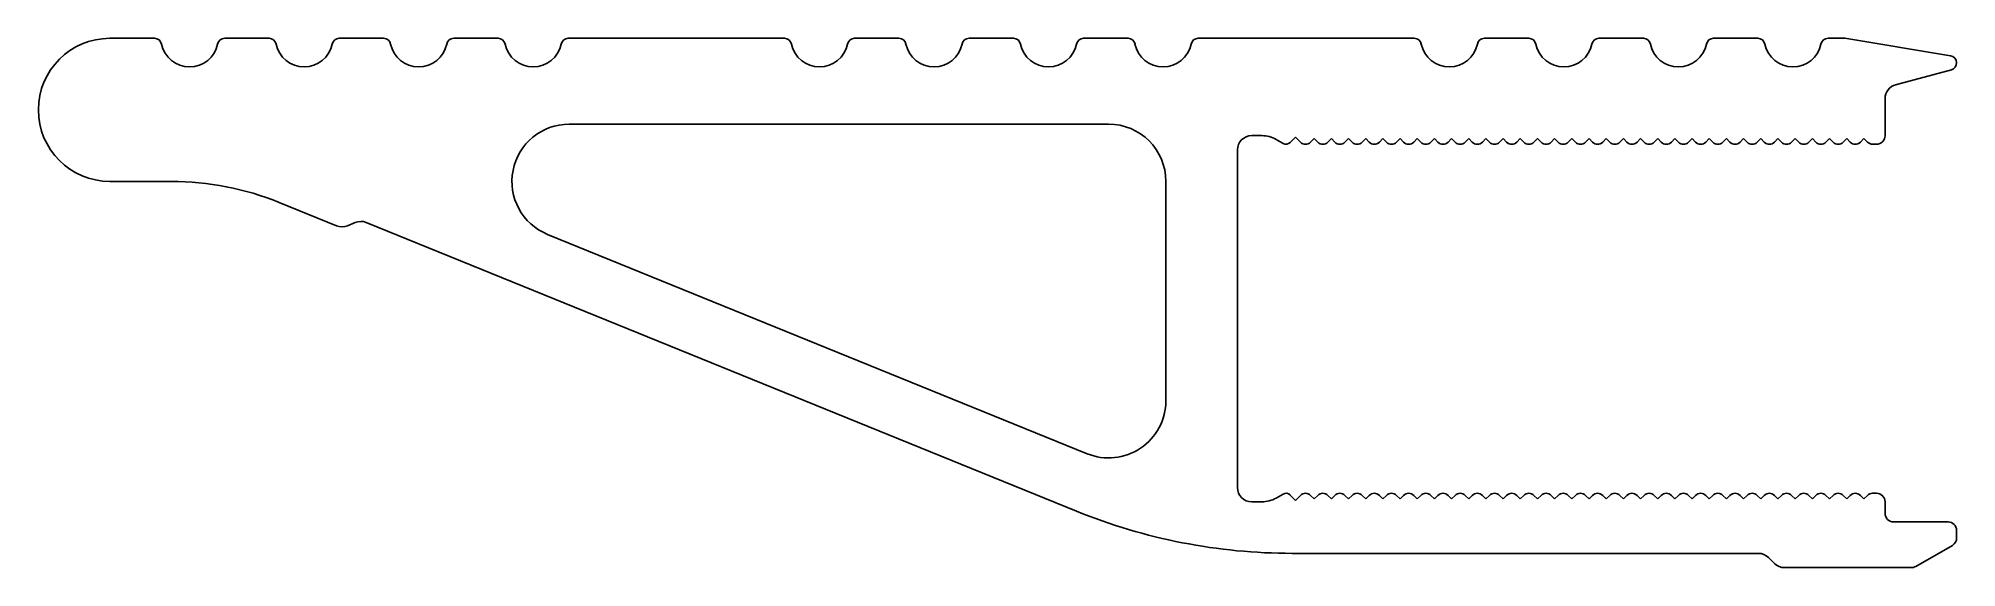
# Model space of a CAD drawing. Extents: x 1735.8 to 1802.8, y 1858.2 to 1876.7.
import ezdxf

# ---------------------------------------------------------------- set-up
doc = ezdxf.new("R2010")
doc.units = 0
doc.layers.get('0').update_dxf_attribs({"linetype": 'CONTINUOUS'})

msp = doc.modelspace()

# ---------------------------------------------------------------- linework, layer by layer
for p, q in [((1739.84, 1876.733), (1738.282, 1876.733)), ((1743.84, 1876.733), (1742.289, 1876.733)), ((1747.84, 1876.733), (1746.289, 1876.733)), ((1751.84, 1876.733), (1750.289, 1876.733)), ((1761.84, 1876.733), (1754.289, 1876.733)), ((1765.84, 1876.733), (1764.289, 1876.733)), ((1769.84, 1876.733), (1768.289, 1876.733)), ((1773.84, 1876.733), (1772.289, 1876.733)), ((1783.84, 1876.733), (1776.289, 1876.733)), ((1787.84, 1876.733), (1786.289, 1876.733)), ((1791.84, 1876.733), (1790.289, 1876.733)), ((1795.84, 1876.733), (1794.289, 1876.733)), ((1798.882, 1876.733), (1798.289, 1876.733)), ((1798.882, 1876.733), (1802.573, 1876.122)), ((1802.597, 1875.633), (1800.652, 1875.113)), ((1800.282, 1873.333), (1800.282, 1874.63)), ((1754.323, 1873.733), (1773.162, 1873.733)), ((1778.162, 1873.333), (1778.514, 1873.333)), ((1777.662, 1861.033), (1777.662, 1872.833)), ((1779.254, 1873.06), (1779.014, 1873.199)), ((1779.502, 1873.093), (1779.69, 1873.281)), ((1779.69, 1873.281), (1779.865, 1873.106)), ((1780.219, 1873.106), (1780.342, 1873.229)), ((1780.342, 1873.229), (1780.465, 1873.106)), ((1780.819, 1873.106), (1780.942, 1873.229)), ((1780.942, 1873.229), (1781.065, 1873.106)), ((1781.419, 1873.106), (1781.542, 1873.229)), ((1781.542, 1873.229), (1781.665, 1873.106)), ((1782.019, 1873.106), (1782.142, 1873.229)), ((1782.142, 1873.229), (1782.265, 1873.106)), ((1782.619, 1873.106), (1782.742, 1873.229)), ((1782.742, 1873.229), (1782.865, 1873.106)), ((1783.219, 1873.106), (1783.342, 1873.229)), ((1783.342, 1873.229), (1783.465, 1873.106)), ((1783.819, 1873.106), (1783.942, 1873.229)), ((1783.942, 1873.229), (1784.065, 1873.106)), ((1784.419, 1873.106), (1784.542, 1873.229)), ((1784.542, 1873.229), (1784.665, 1873.106)), ((1785.019, 1873.106), (1785.142, 1873.229)), ((1785.142, 1873.229), (1785.265, 1873.106)), ((1785.619, 1873.106), (1785.742, 1873.229)), ((1785.742, 1873.229), (1785.865, 1873.106)), ((1786.219, 1873.106), (1786.342, 1873.229)), ((1786.342, 1873.229), (1786.465, 1873.106)), ((1786.819, 1873.106), (1786.942, 1873.229)), ((1786.942, 1873.229), (1787.065, 1873.106)), ((1787.419, 1873.106), (1787.542, 1873.229)), ((1787.542, 1873.229), (1787.665, 1873.106)), ((1788.019, 1873.106), (1788.142, 1873.229)), ((1788.142, 1873.229), (1788.265, 1873.106)), ((1788.619, 1873.106), (1788.742, 1873.229)), ((1788.742, 1873.229), (1788.865, 1873.106)), ((1789.219, 1873.106), (1789.342, 1873.229)), ((1789.342, 1873.229), (1789.465, 1873.106)), ((1789.819, 1873.106), (1789.942, 1873.229)), ((1789.942, 1873.229), (1790.065, 1873.106)), ((1790.419, 1873.106), (1790.542, 1873.229)), ((1790.542, 1873.229), (1790.665, 1873.106)), ((1791.019, 1873.106), (1791.142, 1873.229)), ((1791.142, 1873.229), (1791.265, 1873.106)), ((1791.619, 1873.106), (1791.742, 1873.229)), ((1791.742, 1873.229), (1791.865, 1873.106)), ((1792.219, 1873.106), (1792.342, 1873.229)), ((1792.342, 1873.229), (1792.465, 1873.106)), ((1792.819, 1873.106), (1792.942, 1873.229)), ((1792.942, 1873.229), (1793.065, 1873.106)), ((1793.419, 1873.106), (1793.542, 1873.229)), ((1793.542, 1873.229), (1793.665, 1873.106)), ((1794.019, 1873.106), (1794.142, 1873.229)), ((1794.142, 1873.229), (1794.265, 1873.106)), ((1794.619, 1873.106), (1794.742, 1873.229)), ((1794.742, 1873.229), (1794.865, 1873.106)), ((1795.219, 1873.106), (1795.342, 1873.229)), ((1795.342, 1873.229), (1795.465, 1873.106)), ((1795.819, 1873.106), (1795.942, 1873.229)), ((1795.942, 1873.229), (1796.065, 1873.106)), ((1796.419, 1873.106), (1796.542, 1873.229)), ((1796.542, 1873.229), (1796.665, 1873.106)), ((1797.019, 1873.106), (1797.142, 1873.229)), ((1797.142, 1873.229), (1797.265, 1873.106)), ((1797.619, 1873.106), (1797.742, 1873.229)), ((1797.742, 1873.229), (1797.865, 1873.106)), ((1798.219, 1873.106), (1798.342, 1873.229)), ((1798.342, 1873.229), (1798.465, 1873.106)), ((1798.819, 1873.106), (1798.942, 1873.229)), ((1798.942, 1873.229), (1799.065, 1873.106)), ((1799.419, 1873.106), (1799.542, 1873.229)), ((1799.542, 1873.229), (1799.665, 1873.106)), ((1799.982, 1873.033), (1799.842, 1873.033)), ((1738.282, 1871.733), (1740.425, 1871.733)), ((1775.162, 1871.733), (1775.162, 1864.068)), ((1746.199, 1870.18), (1744.194, 1870.995)), ((1746.581, 1870.182), (1746.851, 1870.296)), ((1747.234, 1870.298), (1772.038, 1860.207)), ((1772.408, 1862.216), (1753.569, 1869.88)), ((1779.254, 1860.805), (1779.014, 1860.667)), ((1779.502, 1860.772), (1779.69, 1860.584)), ((1779.69, 1860.584), (1779.865, 1860.759)), ((1780.219, 1860.759), (1780.342, 1860.636)), ((1780.342, 1860.636), (1780.465, 1860.759)), ((1780.819, 1860.759), (1780.942, 1860.636)), ((1780.942, 1860.636), (1781.065, 1860.759)), ((1781.419, 1860.759), (1781.542, 1860.636)), ((1781.542, 1860.636), (1781.665, 1860.759)), ((1782.019, 1860.759), (1782.142, 1860.636)), ((1782.142, 1860.636), (1782.265, 1860.759)), ((1782.619, 1860.759), (1782.742, 1860.636)), ((1782.742, 1860.636), (1782.865, 1860.759)), ((1783.219, 1860.759), (1783.342, 1860.636)), ((1783.342, 1860.636), (1783.465, 1860.759)), ((1783.819, 1860.759), (1783.942, 1860.636)), ((1783.942, 1860.636), (1784.065, 1860.759)), ((1784.419, 1860.759), (1784.542, 1860.636)), ((1784.542, 1860.636), (1784.665, 1860.759)), ((1785.019, 1860.759), (1785.142, 1860.636)), ((1785.142, 1860.636), (1785.265, 1860.759)), ((1785.619, 1860.759), (1785.742, 1860.636)), ((1785.742, 1860.636), (1785.865, 1860.759)), ((1786.219, 1860.759), (1786.342, 1860.636)), ((1786.342, 1860.636), (1786.465, 1860.759)), ((1786.819, 1860.759), (1786.942, 1860.636)), ((1786.942, 1860.636), (1787.065, 1860.759)), ((1787.419, 1860.759), (1787.542, 1860.636)), ((1787.542, 1860.636), (1787.665, 1860.759)), ((1788.019, 1860.759), (1788.142, 1860.636)), ((1788.142, 1860.636), (1788.265, 1860.759)), ((1788.619, 1860.759), (1788.742, 1860.636)), ((1788.742, 1860.636), (1788.865, 1860.759)), ((1789.219, 1860.759), (1789.342, 1860.636)), ((1789.342, 1860.636), (1789.465, 1860.759)), ((1789.819, 1860.759), (1789.942, 1860.636)), ((1789.942, 1860.636), (1790.065, 1860.759)), ((1790.419, 1860.759), (1790.542, 1860.636)), ((1790.542, 1860.636), (1790.665, 1860.759)), ((1791.019, 1860.759), (1791.142, 1860.636)), ((1791.142, 1860.636), (1791.265, 1860.759)), ((1791.619, 1860.759), (1791.742, 1860.636)), ((1791.742, 1860.636), (1791.865, 1860.759)), ((1792.219, 1860.759), (1792.342, 1860.636)), ((1792.342, 1860.636), (1792.465, 1860.759)), ((1792.819, 1860.759), (1792.942, 1860.636)), ((1792.942, 1860.636), (1793.065, 1860.759)), ((1793.419, 1860.759), (1793.542, 1860.636)), ((1793.542, 1860.636), (1793.665, 1860.759)), ((1794.019, 1860.759), (1794.142, 1860.636)), ((1794.142, 1860.636), (1794.265, 1860.759)), ((1794.619, 1860.759), (1794.742, 1860.636)), ((1794.742, 1860.636), (1794.865, 1860.759)), ((1795.219, 1860.759), (1795.342, 1860.636)), ((1795.342, 1860.636), (1795.465, 1860.759)), ((1795.819, 1860.759), (1795.942, 1860.636)), ((1795.942, 1860.636), (1796.065, 1860.759)), ((1796.419, 1860.759), (1796.542, 1860.636)), ((1796.542, 1860.636), (1796.665, 1860.759)), ((1797.019, 1860.759), (1797.142, 1860.636)), ((1797.142, 1860.636), (1797.265, 1860.759)), ((1797.619, 1860.759), (1797.742, 1860.636)), ((1797.742, 1860.636), (1797.865, 1860.759)), ((1798.219, 1860.759), (1798.342, 1860.636)), ((1798.342, 1860.636), (1798.465, 1860.759)), ((1798.819, 1860.759), (1798.942, 1860.636)), ((1798.942, 1860.636), (1799.065, 1860.759)), ((1799.419, 1860.759), (1799.542, 1860.636)), ((1799.542, 1860.636), (1799.665, 1860.759)), ((1799.842, 1860.833), (1799.982, 1860.833)), ((1778.162, 1860.533), (1778.514, 1860.533)), ((1800.282, 1860.133), (1800.282, 1860.533)), ((1802.482, 1859.833), (1800.582, 1859.833)), ((1802.782, 1859.272), (1802.782, 1859.533)), ((1795.857, 1858.733), (1779.575, 1858.733)), ((1796.211, 1858.586), (1796.418, 1858.379)), ((1802.632, 1859.012), (1801.351, 1858.273)), ((1801.201, 1858.233), (1796.772, 1858.233))]:
    msp.add_line(p, q)
for centre, radius, start, end in [((1738.282, 1874.233), 2.5, 90.00001, 270), ((1739.84, 1876.483), 0.25, 11.53775, 90), ((1742.289, 1876.483), 0.25, 90, 168.46225), ((1743.84, 1876.483), 0.25, 11.53504, 90), ((1746.289, 1876.483), 0.25, 90, 168.46496), ((1747.84, 1876.483), 0.25, 11.53958, 90), ((1750.289, 1876.483), 0.25, 90, 168.46042), ((1751.84, 1876.483), 0.25, 11.53696, 90), ((1754.289, 1876.483), 0.25, 90, 168.46304), ((1761.84, 1876.483), 0.25, 11.53696, 90), ((1764.289, 1876.483), 0.25, 90, 168.46304), ((1765.84, 1876.483), 0.25, 11.53696, 90), ((1768.289, 1876.483), 0.25, 90, 168.46304), ((1769.84, 1876.483), 0.25, 11.53696, 90), ((1772.289, 1876.483), 0.25, 90, 168.46304), ((1773.84, 1876.483), 0.25, 11.53696, 90), ((1776.289, 1876.483), 0.25, 90, 168.46304), ((1783.84, 1876.483), 0.25, 11.53696, 90), ((1786.289, 1876.483), 0.25, 90, 168.46304), ((1787.84, 1876.483), 0.25, 11.53696, 90), ((1790.289, 1876.483), 0.25, 90, 168.46304), ((1791.84, 1876.483), 0.25, 11.53696, 90), ((1794.289, 1876.483), 0.25, 90, 168.46304), ((1795.84, 1876.483), 0.25, 11.53696, 90), ((1798.289, 1876.483), 0.25, 90, 168.46304), ((1741.064, 1876.733), 1, 191.53775, 348.46225), ((1745.064, 1876.733), 1, 191.53504, 348.46496), ((1749.064, 1876.733), 1, 191.53958, 348.46042), ((1753.064, 1876.733), 1, 191.53696, 348.46304), ((1763.064, 1876.733), 1, 191.53696, 348.46304), ((1767.064, 1876.733), 1, 191.53696, 348.46304), ((1771.064, 1876.733), 1, 191.53696, 348.46304), ((1775.064, 1876.733), 1, 191.53696, 348.46304), ((1785.064, 1876.733), 1, 191.53696, 348.46304), ((1789.064, 1876.733), 1, 191.53696, 348.46304), ((1793.064, 1876.733), 1, 191.53696, 348.46304), ((1797.064, 1876.733), 1, 191.53696, 348.46304), ((1802.532, 1875.875), 0.25, 285, 80.59823), ((1800.782, 1874.63), 0.5, 105.00005, 180), ((1754.323, 1871.733), 2, 90, 247.86156), ((1773.162, 1871.733), 2, 0, 90), ((1778.162, 1872.833), 0.5, 90, 180), ((1778.514, 1872.333), 1, 60, 90), ((1799.982, 1873.333), 0.3, 270, 360), ((1779.357, 1873.239), 0.206, 240.00002, 315), ((1780.042, 1873.283), 0.25, 225, 315), ((1780.642, 1873.283), 0.25, 225, 315), ((1781.242, 1873.283), 0.25, 225, 315), ((1781.842, 1873.283), 0.25, 225, 315), ((1782.442, 1873.283), 0.25, 225, 315), ((1783.042, 1873.283), 0.25, 225, 315), ((1783.642, 1873.283), 0.25, 225, 315), ((1784.242, 1873.283), 0.25, 225, 315), ((1784.842, 1873.283), 0.25, 225, 315), ((1785.442, 1873.283), 0.25, 225, 315), ((1786.042, 1873.283), 0.25, 225, 315), ((1786.642, 1873.283), 0.25, 225, 315), ((1787.242, 1873.283), 0.25, 225, 315), ((1787.842, 1873.283), 0.25, 225, 315), ((1788.442, 1873.283), 0.25, 225, 315), ((1789.042, 1873.283), 0.25, 225, 315), ((1789.642, 1873.283), 0.25, 225, 315), ((1790.242, 1873.283), 0.25, 225, 315), ((1790.842, 1873.283), 0.25, 225, 315), ((1791.442, 1873.283), 0.25, 225, 315), ((1792.042, 1873.283), 0.25, 225, 315), ((1792.642, 1873.283), 0.25, 225, 315), ((1793.242, 1873.283), 0.25, 225, 315), ((1793.842, 1873.283), 0.25, 225, 315), ((1794.442, 1873.283), 0.25, 225, 315), ((1795.042, 1873.283), 0.25, 225, 315), ((1795.642, 1873.283), 0.25, 225, 315), ((1796.242, 1873.283), 0.25, 225, 315), ((1796.842, 1873.283), 0.25, 225, 315), ((1797.442, 1873.283), 0.25, 225, 315), ((1798.042, 1873.283), 0.25, 225, 315), ((1798.642, 1873.283), 0.25, 225, 315), ((1799.242, 1873.283), 0.25, 225, 315), ((1799.842, 1873.283), 0.25, 225, 270), ((1740.425, 1861.733), 10, 67.86156, 90), ((1746.387, 1870.643), 0.5, 247.86156, 292.86153), ((1747.045, 1869.835), 0.5, 67.86156, 112.86156), ((1773.162, 1864.068), 2, 247.86156, 0), ((1778.162, 1861.033), 0.5, 180, 270), ((1778.514, 1861.533), 1, 270, 300), ((1779.357, 1860.627), 0.206, 45, 119.99998), ((1780.042, 1860.583), 0.25, 45, 135), ((1780.642, 1860.583), 0.25, 45, 135), ((1781.242, 1860.583), 0.25, 45, 135), ((1781.842, 1860.583), 0.25, 45, 135), ((1782.442, 1860.583), 0.25, 45, 135), ((1783.042, 1860.583), 0.25, 45, 135), ((1783.642, 1860.583), 0.25, 45, 135), ((1784.242, 1860.583), 0.25, 45, 135), ((1784.842, 1860.583), 0.25, 45, 135), ((1785.442, 1860.583), 0.25, 45, 135), ((1786.042, 1860.583), 0.25, 45, 135), ((1786.642, 1860.583), 0.25, 45, 135), ((1787.242, 1860.583), 0.25, 45, 135), ((1787.842, 1860.583), 0.25, 45, 135), ((1788.442, 1860.583), 0.25, 45, 135), ((1789.042, 1860.583), 0.25, 45, 135), ((1789.642, 1860.583), 0.25, 45, 135), ((1790.242, 1860.583), 0.25, 45, 135), ((1790.842, 1860.583), 0.25, 45, 135), ((1791.442, 1860.583), 0.25, 45, 135), ((1792.042, 1860.583), 0.25, 45, 135), ((1792.642, 1860.583), 0.25, 45, 135), ((1793.242, 1860.583), 0.25, 45, 135), ((1793.842, 1860.583), 0.25, 45, 135), ((1794.442, 1860.583), 0.25, 45, 135), ((1795.042, 1860.583), 0.25, 45, 135), ((1795.642, 1860.583), 0.25, 45, 135), ((1796.242, 1860.583), 0.25, 45, 135), ((1796.842, 1860.583), 0.25, 45, 135), ((1797.442, 1860.583), 0.25, 45, 135), ((1798.042, 1860.583), 0.25, 45, 135), ((1798.642, 1860.583), 0.25, 45, 135), ((1799.242, 1860.583), 0.25, 45, 135), ((1799.842, 1860.583), 0.25, 90, 135), ((1799.982, 1860.533), 0.3, 0, 90), ((1779.575, 1878.733), 20, 247.86156, 270), ((1800.582, 1860.133), 0.3, 180, 270), ((1802.482, 1859.533), 0.3, 0, 90), ((1802.482, 1859.272), 0.3, 300, 360), ((1795.857, 1858.233), 0.5, 45, 90), ((1796.772, 1858.733), 0.5, 225, 270), ((1801.201, 1858.533), 0.3, 270, 299.99996)]:
    msp.add_arc(centre, radius, start, end)

doc.saveas('drawing.dxf')
